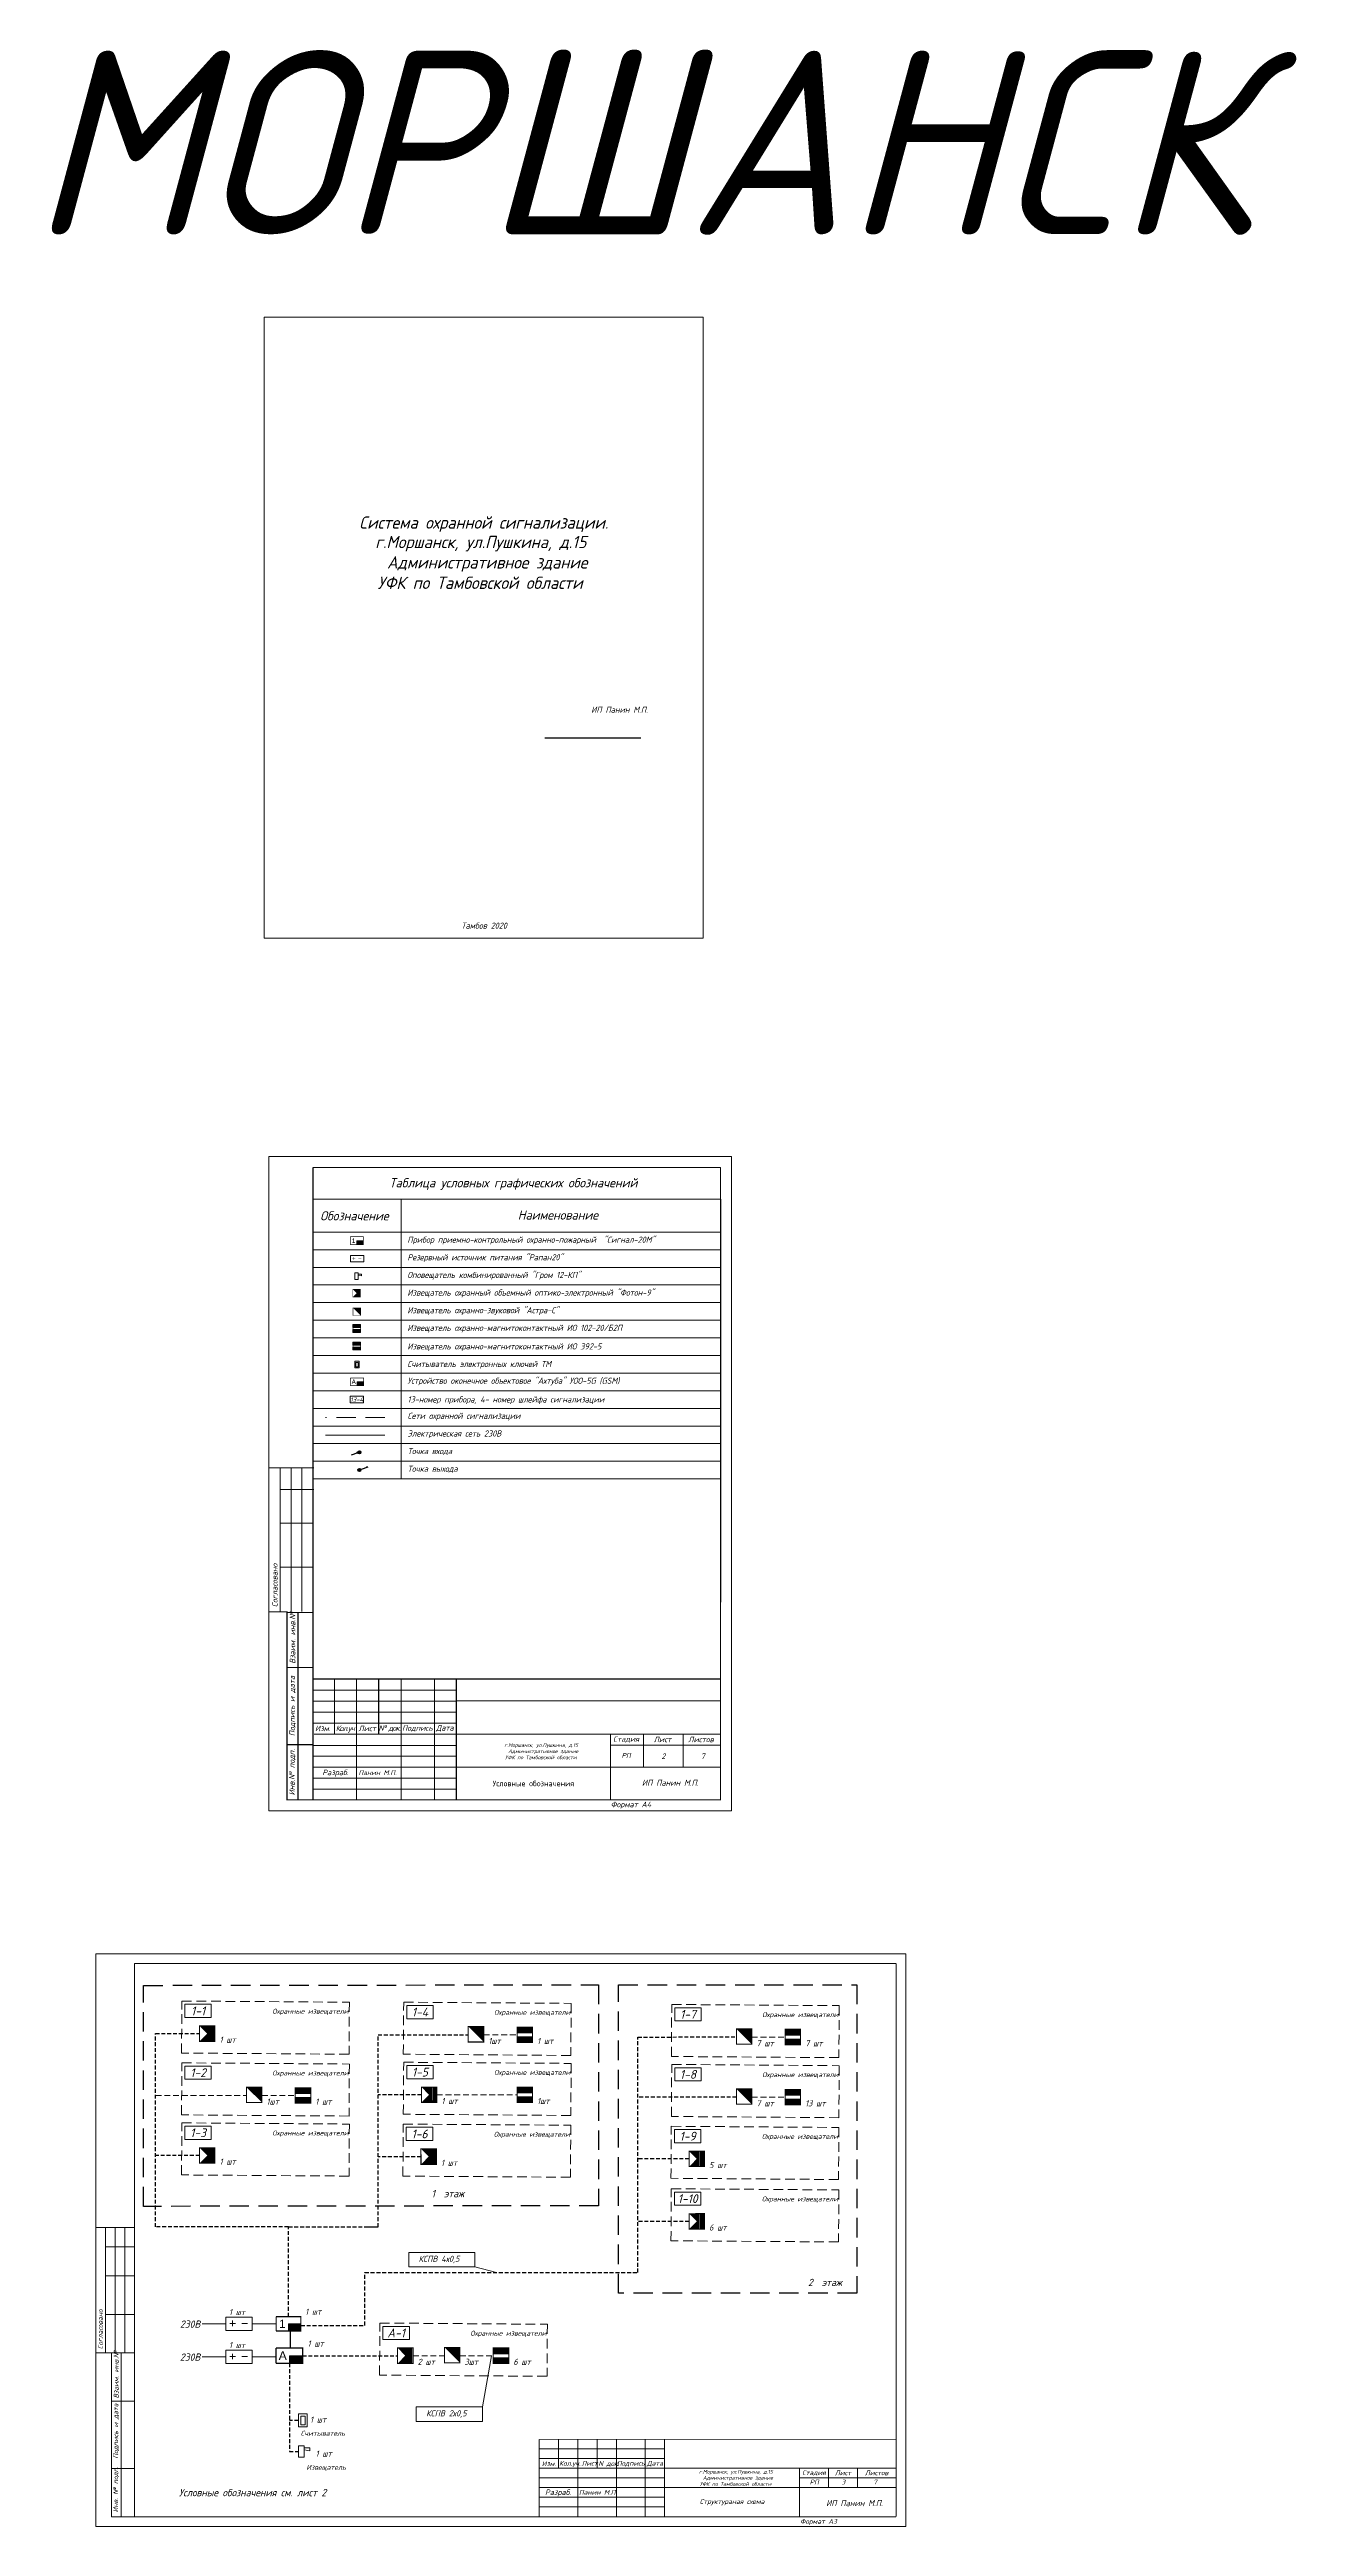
# Model space of a CAD drawing. Header units: inches. Extents: x -24 to 3888, y 393 to 1828.
# Drawn here: x 266.6 to 470.3, y 1390.5 to 1795.2 of the extents above; entities that cross this region are included whole.
import ezdxf

# ---------------------------------------------------------------- set-up
doc = ezdxf.new("R2010")
doc.units = ezdxf.units.IN
doc.header["$MEASUREMENT"] = 0
for name, pattern in [('Caddy_Solid', [0]), ('HIDDEN2', [4.7625, 3.175, -1.5875]), ('НЕВИДИМАЯ', [9.525, 6.35, -3.175])]:
    doc.linetypes.add(name, pattern=pattern)
doc.layers.get('0').transparency = 0.7
for name, color, linetype in [('BLK_12_THHN', 9, 'Continuous'), ('DESC', 7, 'Continuous'), ('LINK', 9, 'Continuous')]:
    doc.layers.add(name, color=color, linetype=linetype)
doc.styles.get("Standard").update_dxf_attribs({"font": 'GOST_Common Italic_0.ttf'})

# ---------------------------------------------------------------- blocks, each defined once
blk = doc.blocks.new('Объем')
at = {"const_width": 0.2}
blk.add_lwpolyline([(0, 0), (0, 3), (3, 3), (3, 0)], close=True, dxfattribs=at)
for points in [[(0.21, 2.94), (0.21, 0.09)], [(0.41, 2.94), (0.41, 0.09)], [(0.61, 2.94), (0.61, 0.09)], [(0.8, 2.94), (0.8, 0.09)], [(1.01, 2.94), (1.01, 0.09)], [(1.21, 2.94), (1.21, 0.09)], [(1.39, 1.52), (2.81, 2.97)], [(1.39, 2.94), (1.39, 0.09)], [(1.39, 1.48), (2.82, 0.03)], [(1.56, 2.93), (1.56, 1.76)], [(1.56, 0.09), (1.56, 1.25)], [(1.74, 0.06), (1.74, 1.05)], [(1.76, 2.94), (1.76, 1.94)], [(1.94, 2.95), (1.94, 2.15)], [(1.94, 0.06), (1.94, 0.87)], [(2.13, 2.93), (2.13, 2.33)], [(2.13, 0.05), (2.13, 0.66)], [(2.3, 2.93), (2.3, 2.52)], [(2.31, 0.06), (2.31, 0.48)], [(2.49, 2.94), (2.49, 2.7)], [(2.49, 0.07), (2.49, 0.29)]]:
    blk.add_lwpolyline(points, dxfattribs=at)
blk = doc.blocks.new('Звуковой')
blk.add_lwpolyline([(0.1, 2.9, 0, 4, 0), (1.5, 1.51, 4, 4, 0)], format="xyseb")
at = {"const_width": 0.2}
blk.add_lwpolyline([(0, 0), (0, 3), (3, 3), (3, 0)], close=True, dxfattribs=at)

msp = doc.modelspace()

# ---------------------------------------------------------------- hatches: boundary and pattern name
at = {"layer": 'BLK_12_THHN'}
h = msp.add_hatch(color=0, dxfattribs=at)
h.dxf.hatch_style = 1
h.paths.add_polyline_path([(317.48, 1565.99, 1), (316.98, 1565.99, 1)])
h = msp.add_hatch(color=0, dxfattribs=at)
h.dxf.hatch_style = 1
h.paths.add_polyline_path([(316.99, 1565.92), (316.82, 1565.86), (316.85, 1565.78)])
h.paths.add_polyline_path([(316.8, 1565.94), (316.82, 1565.86), (316.99, 1565.92)])
h = msp.add_hatch(color=0, dxfattribs=at)
h.dxf.hatch_style = 1
h.paths.add_polyline_path([(317.48, 1563.11, 1), (316.98, 1563.11, 1)])
h = msp.add_hatch(color=0, dxfattribs=at)
h.dxf.hatch_style = 1
h.paths.add_polyline_path([(318.63, 1563.58), (318.45, 1563.52), (318.48, 1563.44)])
h.paths.add_polyline_path([(318.43, 1563.6), (318.45, 1563.52), (318.63, 1563.58)])
at = {"layer": 'DESC', "lineweight": 15}
for points in [[(316.82, 1600.57), (316.82, 1599.94), (317.9, 1599.94), (317.9, 1600.57)], [(316.85, 1577.53), (316.85, 1576.9), (317.93, 1576.9), (317.93, 1577.53)], [(305.65, 1423.61), (305.65, 1422.43), (307.67, 1422.43), (307.67, 1423.61)], [(305.79, 1418.4), (305.79, 1417.14), (307.95, 1417.14), (307.95, 1418.4)]]:
    msp.add_hatch(color=0, dxfattribs=at).paths.add_polyline_path(points)
h = msp.add_hatch(color=0, dxfattribs=at)
h.dxf.hatch_style = 1
h.paths.add_polyline_path([(316.18, 1586.05), (316.18, 1585.59), (317.44, 1585.59), (317.44, 1586.05)])
h.paths.add_polyline_path([(317.44, 1586.38), (317.44, 1586.85), (316.18, 1586.85), (316.18, 1586.38)])
h = msp.add_hatch(color=0, dxfattribs=at)
h.dxf.hatch_style = 1
h.paths.add_polyline_path([(316.18, 1583.17), (316.18, 1582.71), (317.44, 1582.71), (317.44, 1583.17)])
h.paths.add_polyline_path([(317.44, 1583.5), (317.44, 1583.97), (316.18, 1583.97), (316.18, 1583.5)])
h = msp.add_hatch(color=0, dxfattribs=at)
h.dxf.hatch_style = 1
h.paths.add_polyline_path([(343, 1470.5), (343, 1469.56), (345.52, 1469.56), (345.52, 1470.5)])
h.paths.add_polyline_path([(345.52, 1471.15), (345.52, 1472.08), (343, 1472.08), (343, 1471.15)])
h = msp.add_hatch(color=0, dxfattribs=at)
h.dxf.hatch_style = 1
h.paths.add_polyline_path([(386.8, 1470.13), (386.8, 1469.2), (389.32, 1469.2), (389.32, 1470.13)])
h.paths.add_polyline_path([(389.32, 1470.78), (389.32, 1471.72), (386.8, 1471.72), (386.8, 1470.78)])
h = msp.add_hatch(color=0, dxfattribs=at)
h.dxf.hatch_style = 1
h.paths.add_polyline_path([(306.76, 1460.59), (306.76, 1459.65), (309.28, 1459.65), (309.28, 1460.59)])
h.paths.add_polyline_path([(309.28, 1461.24), (309.28, 1462.17), (306.76, 1462.17), (306.76, 1461.24)])
h = msp.add_hatch(color=0, dxfattribs=at)
h.dxf.hatch_style = 1
h.paths.add_polyline_path([(343, 1460.69), (343, 1459.76), (345.52, 1459.76), (345.52, 1460.69)])
h.paths.add_polyline_path([(345.52, 1461.34), (345.52, 1462.28), (343, 1462.28), (343, 1461.34)])
h = msp.add_hatch(color=0, dxfattribs=at)
h.dxf.hatch_style = 1
h.paths.add_polyline_path([(386.8, 1460.32), (386.8, 1459.39), (389.32, 1459.39), (389.32, 1460.32)])
h.paths.add_polyline_path([(389.32, 1460.97), (389.32, 1461.91), (386.8, 1461.91), (386.8, 1460.97)])
h = msp.add_hatch(color=0, dxfattribs=at)
h.dxf.hatch_style = 1
h.paths.add_polyline_path([(339.11, 1418.07), (339.11, 1417.14), (341.63, 1417.14), (341.63, 1418.07)])
h.paths.add_polyline_path([(341.63, 1418.72), (341.63, 1419.66), (339.11, 1419.66), (339.11, 1418.72)])

# ---------------------------------------------------------------- linework, layer by layer
at = {"layer": 'BLK_12_THHN', "color": 0}
for p, q in [((316.99, 1565.92), (315.88, 1565.54)), ((316.99, 1565.92), (316.8, 1565.94)), ((316.85, 1565.78), (316.8, 1565.94)), ((316.99, 1565.92), (316.85, 1565.78)), ((318.63, 1563.58), (317.51, 1563.2)), ((318.63, 1563.58), (318.43, 1563.6)), ((318.48, 1563.44), (318.43, 1563.6)), ((318.49, 1439.44), (320.28, 1439.44)), ((305.93, 1422.43), (305.93, 1419.66))]:
    msp.add_line(p, q, dxfattribs=at)
at = {"layer": 'BLK_12_THHN', "color": 0, "linetype": 'HIDDEN2', "ltscale": 0.2}
for p, q in [((283.94, 1439.44), (283.94, 1471.01)), ((283.94, 1471.01), (291.12, 1471.01)), ((320.28, 1439.44), (320.28, 1470.82)), ((320.28, 1470.82), (335.03, 1470.81)), ((362.72, 1470.45), (378.83, 1470.49)), ((362.72, 1431.98), (362.72, 1470.45)), ((327.36, 1461.01), (320.28, 1461.01)), ((378.83, 1460.65), (362.72, 1460.65)), ((291.12, 1451.11), (283.94, 1451.11)), ((327.3, 1450.91), (320.28, 1450.91)), ((371.1, 1450.55), (362.72, 1450.55)), ((305.65, 1439.44), (283.94, 1439.44)), ((305.65, 1424.79), (305.65, 1439.44)), ((305.65, 1439.44), (318.49, 1439.44)), ((371.1, 1440.34), (362.72, 1440.34)), ((318.12, 1423.35), (318.12, 1431.98)), ((318.12, 1431.98), (362.72, 1431.98)), ((307.67, 1423.35), (318.12, 1423.35)), ((305.79, 1417.14), (305.79, 1402.75)), ((307.95, 1418.4), (323.47, 1418.4)), ((307.28, 1407.83), (305.79, 1407.83)), ((305.79, 1402.75), (307.28, 1402.75))]:
    msp.add_line(p, q, dxfattribs=at)
at = {"layer": 'BLK_12_THHN', "color": 0, "linetype": 'HIDDEN2'}
for points in [[(281.97, 1478.9), (356.32, 1479), (356.32, 1442.89), (281.97, 1442.79)], [(359.56, 1479), (398.52, 1479), (398.52, 1428.6), (359.56, 1428.6)]]:
    msp.add_lwpolyline(points, close=True, dxfattribs=at)
at = {"layer": 'BLK_12_THHN', "color": 0}
for centre in [(317.23, 1565.99), (317.23, 1563.11)]:
    msp.add_circle(centre, 0.249, dxfattribs=at)
at = {"layer": 'DESC', "linetype": 'Caddy_Solid', "lineweight": 15}
for p, q in [((373.41, 1751.48), (301.66, 1751.48)), ((301.66, 1751.48), (301.66, 1650)), ((373.41, 1650), (373.41, 1751.48)), ((301.66, 1650), (373.41, 1650))]:
    msp.add_line(p, q, dxfattribs=at)
at = {"layer": 'DESC', "color": 0, "lineweight": 15}
for p, q in [((302.45, 1507.41), (302.45, 1614.33)), ((302.45, 1614.33), (378.05, 1614.33)), ((378.05, 1614.33), (378.05, 1507.41)), ((309.67, 1607.37), (376.27, 1607.37)), ((324.07, 1607.37), (324.07, 1561.65)), ((376.27, 1607.37), (376.27, 1584.69)), ((309.67, 1599.09), (376.27, 1599.09)), ((324.07, 1601.97), (376.27, 1601.97)), ((376.27, 1601.19), (376.27, 1600.71)), ((309.67, 1596.21), (376.27, 1596.21)), ((309.67, 1593.33), (376.27, 1593.33)), ((309.67, 1590.45), (376.27, 1590.45)), ((324.07, 1587.57), (376.27, 1587.57)), ((309.67, 1584.69), (376.27, 1584.69)), ((376.27, 1584.69), (376.27, 1541.49)), ((309.67, 1581.81), (376.27, 1581.81)), ((309.67, 1578.93), (376.27, 1578.93)), ((309.67, 1576.05), (376.27, 1576.05)), ((309.67, 1573.17), (376.27, 1573.17)), ((309.67, 1570.29), (376.27, 1570.29)), ((309.67, 1567.41), (376.27, 1567.41)), ((302.52, 1563.46), (309.78, 1563.46)), ((304.3, 1563.46), (304.3, 1539.96)), ((306.07, 1563.46), (306.07, 1539.96)), ((307.85, 1563.46), (307.85, 1539.96)), ((309.67, 1564.53), (376.27, 1564.53)), ((304.3, 1559.91), (309.78, 1559.91)), ((309.67, 1561.65), (376.27, 1561.65)), ((304.3, 1554.44), (309.65, 1554.44)), ((304.3, 1547.2), (309.65, 1547.2)), ((305.48, 1539.91), (302.53, 1539.91)), ((309.67, 1527.15), (333.07, 1527.15)), ((309.67, 1525.35), (333.07, 1525.35)), ((309.67, 1516.35), (333.07, 1516.35)), ((309.67, 1514.55), (333.07, 1514.55)), ((309.65, 1510.95), (333.07, 1510.95)), ((309.67, 1512.75), (333.07, 1512.75)), ((378.05, 1507.41), (302.45, 1507.41)), ((336.1, 1432.91), (339.61, 1431.98)), ((291.54, 1423.61), (295.42, 1423.61)), ((299.74, 1423.61), (303.63, 1423.61)), ((291.54, 1418.22), (295.42, 1418.22)), ((299.74, 1418.22), (303.63, 1418.22)), ((307.95, 1418.05), (307.95, 1418.05)), ((337.33, 1410.03), (338.82, 1418.4))]:
    msp.add_line(p, q, dxfattribs=at)
at = {"layer": 'DESC', "color": 0, "linetype": 'HIDDEN2', "lineweight": 15}
msp.add_line((321.41, 1571.66), (311.71, 1571.66), dxfattribs=at)
at = {"layer": 'DESC', "color": 0, "linetype": 'ByBlock', "lineweight": 15}
msp.add_line((321.41, 1568.78), (311.71, 1568.78), dxfattribs=at)
at = {"layer": 'DESC', "color": 0, "linetype": 'Continuous', "lineweight": 15}
for p, q in [((309.74, 1523.55), (333.1, 1523.55)), ((309.74, 1518.11), (333, 1518.11))]:
    msp.add_line(p, q, dxfattribs=at)
at = {"layer": 'DESC', "color": 7, "lineweight": 15}
for p, q in [((274.19, 1390.5), (274.19, 1484.05)), ((274.19, 1484.05), (406.49, 1484.05)), ((406.49, 1484.05), (406.49, 1390.5)), ((349.78, 1404.73), (349.78, 1400.01)), ((356.08, 1404.73), (356.08, 1400.01)), ((346.63, 1403.16), (367.1, 1403.16)), ((346.63, 1401.58), (367.1, 1401.58)), ((346.63, 1398.43), (367.1, 1398.43)), ((346.63, 1396.86), (367.1, 1396.86)), ((367.1, 1396.86), (404.9, 1396.86)), ((346.63, 1395.28), (367.1, 1395.28)), ((346.63, 1393.71), (367.1, 1393.71)), ((406.49, 1390.5), (274.19, 1390.5))]:
    msp.add_line(p, q, dxfattribs=at)
at = {"layer": 'DESC', "color": 0, "linetype": 'HIDDEN2', "lineweight": 15, "ltscale": 0.3}
for p, q in [((337.55, 1470.82), (343, 1470.82)), ((381.35, 1470.46), (386.8, 1470.46)), ((283.94, 1460.91), (298.79, 1460.91)), ((301.31, 1460.91), (306.76, 1460.91)), ((329.88, 1461.02), (343, 1461.02)), ((381.35, 1460.65), (386.8, 1460.65)), ((325.99, 1418.4), (331.14, 1418.4)), ((333.66, 1418.4), (339.11, 1418.4))]:
    msp.add_line(p, q, dxfattribs=at)
at = {"layer": 'DESC', "lineweight": 15}
for p, q in [((280.49, 1439.32), (274.19, 1439.32)), ((275.77, 1439.32), (275.77, 1418.85)), ((277.34, 1439.32), (277.34, 1418.85)), ((278.92, 1439.32), (278.92, 1418.85)), ((280.49, 1436.17), (275.77, 1436.17)), ((280.49, 1431.45), (275.77, 1431.45)), ((280.49, 1425.15), (275.77, 1425.15)), ((280.49, 1418.85), (274.19, 1418.85)), ((276.71, 1418.85), (276.71, 1392.07)), ((276.71, 1418.85), (280.49, 1418.85)), ((278.29, 1418.85), (278.29, 1392.07)), ((276.71, 1410.97), (280.49, 1410.97)), ((276.71, 1399.95), (280.49, 1399.95))]:
    msp.add_line(p, q, dxfattribs=at)
at = {"layer": 'DESC', "color": 0, "lineweight": 15}
msp.add_lwpolyline([(376.25, 1612.53, 0.18, 0.18, 0), (376.25, 1509.21, 0.18, 0.18, 0), (305.41, 1509.21, 0.18, 0.18, 0), (305.41, 1539.89, 0, 0, 0)], format="xyseb", dxfattribs=at)
for points, const_width in [([(309.65, 1509.21), (309.65, 1612.53)], 0.18), ([(309.65, 1612.53), (376.25, 1612.53)], 0.18), ([(315.74, 1601.2), (315.74, 1599.94)], 0.108), ([(315.74, 1601.2), (317.9, 1601.2), (317.9, 1599.94), (315.74, 1599.94)], 0.108), ([(316.18, 1586.85), (317.44, 1586.85), (317.44, 1585.59), (316.18, 1585.59), (316.18, 1586.85)], 0.084), ([(316.18, 1583.97), (317.44, 1583.97), (317.44, 1582.71), (316.18, 1582.71), (316.18, 1583.97)], 0.084), ([(315.77, 1578.16), (315.77, 1576.9)], 0.108), ([(315.77, 1578.16), (317.93, 1578.16), (317.93, 1576.9), (315.77, 1576.9)], 0.108), ([(305.33, 1539.83), (309.73, 1539.83)], 0.18), ([(307.21, 1509.23), (307.21, 1539.89)], 0.18), ([(305.41, 1530.83), (309.73, 1530.83)], 0.18), ([(309.67, 1528.95), (376.25, 1528.95)], 0.18), ([(316.76, 1528.95), (316.76, 1509.15)], 0.18), ([(324.07, 1528.95), (324.07, 1509.15)], 0.18), ([(329.5, 1528.9), (329.5, 1509.21)], 0.18), ([(333.07, 1528.95), (333.07, 1509.15)], 0.18), ([(309.67, 1521.75), (333.07, 1521.75)], 0.18), ([(333.08, 1525.38), (376.25, 1525.38)], 0.18), ([(305.41, 1518.23), (309.73, 1518.23)], 0.18), ([(333.07, 1518.15), (333.07, 1518.15)], 0.072), ([(358.27, 1519.92), (358.27, 1509.21)], 0.18), ([(358.27, 1518.15), (376.25, 1518.15)], 0.18), ([(363.67, 1519.92), (363.67, 1514.55)], 0.18), ([(333.07, 1514.55), (376.25, 1514.55)], 0.18), ([(343, 1472.08), (345.52, 1472.08), (345.52, 1469.56), (343, 1469.56), (343, 1472.08)], 0.168), ([(386.8, 1471.72), (389.32, 1471.72), (389.32, 1469.2), (386.8, 1469.2), (386.8, 1471.72)], 0.168), ([(306.76, 1462.17), (309.28, 1462.17), (309.28, 1459.65), (306.76, 1459.65), (306.76, 1462.17)], 0.168), ([(343, 1462.28), (345.52, 1462.28), (345.52, 1459.76), (343, 1459.76), (343, 1462.28)], 0.168), ([(386.8, 1461.91), (389.32, 1461.91), (389.32, 1459.39), (386.8, 1459.39), (386.8, 1461.91)], 0.168), ([(303.63, 1424.79), (303.63, 1422.43)], 0.202), ([(303.63, 1424.79), (307.67, 1424.79), (307.67, 1422.43), (303.63, 1422.43)], 0.202), ([(303.63, 1419.66), (303.63, 1417.14)], 0.216), ([(303.63, 1419.66), (307.95, 1419.66), (307.95, 1417.14), (303.63, 1417.14)], 0.216), ([(339.11, 1419.66), (341.63, 1419.66), (341.63, 1417.14), (339.11, 1417.14), (339.11, 1419.66)], 0.168)]:
    msp.add_lwpolyline(points, dxfattribs=dict(at, const_width=const_width))
for points in [[(324.07, 1601.97), (309.65, 1601.97)], [(317.9, 1600.57), (316.82, 1600.57)], [(316.82, 1600.57), (316.82, 1599.94)], [(316.82, 1599.94), (316.82, 1599.94)], [(316.49, 1595.29), (316.49, 1594.21), (317.03, 1594.21), (317.03, 1595.29), (316.49, 1595.29)], [(317.03, 1595.08), (317.57, 1595.08)], [(317.03, 1595.08), (317.03, 1594.9), (317.57, 1594.81)], [(317.57, 1595.08), (317.57, 1594.81)], [(324.07, 1587.57), (309.65, 1587.57)], [(316.5, 1580.86), (317.22, 1580.86), (317.22, 1579.78), (316.5, 1579.78), (316.5, 1580.86)], [(316.68, 1580.68), (317.04, 1580.68), (317.04, 1579.96), (316.68, 1579.96), (316.68, 1580.68)], [(315.73, 1575.15), (317.89, 1575.15), (317.89, 1574.07), (315.73, 1574.07), (315.73, 1575.15)], [(317.93, 1577.53), (316.85, 1577.53)], [(316.85, 1577.53), (316.85, 1576.9)], [(316.85, 1576.9), (316.85, 1576.9)], [(288.72, 1475.81), (293.04, 1475.81), (293.04, 1473.65), (288.72, 1473.65), (288.72, 1475.81)], [(324.96, 1475.61), (329.28, 1475.61), (329.28, 1473.45), (324.96, 1473.45), (324.96, 1475.61)], [(368.76, 1475.25), (373.08, 1475.25), (373.08, 1473.09), (368.76, 1473.09), (368.76, 1475.25)], [(288.72, 1465.71), (293.04, 1465.71), (293.04, 1463.55), (288.72, 1463.55), (288.72, 1465.71)], [(324.96, 1465.81), (329.28, 1465.81), (329.28, 1463.65), (324.96, 1463.65), (324.96, 1465.81)], [(368.76, 1465.44), (373.08, 1465.44), (373.08, 1463.28), (368.76, 1463.28), (368.76, 1465.44)], [(288.72, 1455.9), (293.04, 1455.9), (293.04, 1453.74), (288.72, 1453.74), (288.72, 1455.9)], [(324.9, 1455.71), (329.22, 1455.71), (329.22, 1453.55), (324.9, 1453.55), (324.9, 1455.71)], [(368.7, 1455.34), (373.02, 1455.34), (373.02, 1453.18), (368.7, 1453.18), (368.7, 1455.34)], [(368.7, 1445.13), (373.02, 1445.13), (373.02, 1442.97), (368.7, 1442.97), (368.7, 1445.13)], [(307.67, 1423.61), (305.65, 1423.61)], [(305.65, 1423.61), (305.65, 1422.43)], [(305.65, 1422.43), (305.65, 1422.43)], [(321.08, 1423.19), (325.4, 1423.19), (325.4, 1421.03), (321.08, 1421.03), (321.08, 1423.19)], [(307.95, 1418.4), (305.79, 1418.4)], [(305.79, 1418.4), (305.79, 1417.14)], [(305.79, 1417.14), (305.79, 1417.14)], [(307.28, 1408.91), (308.72, 1408.91), (308.72, 1406.75), (307.28, 1406.75), (307.28, 1408.91)], [(307.65, 1408.54), (308.37, 1408.54), (308.37, 1407.1), (307.65, 1407.1), (307.65, 1408.54)], [(307.28, 1403.68), (307.28, 1401.82), (308.22, 1401.82), (308.22, 1403.68), (307.28, 1403.68)], [(308.22, 1403.32), (309.15, 1403.32)], [(308.22, 1403.32), (308.22, 1403.01), (309.15, 1402.85)], [(309.15, 1403.32), (309.15, 1402.85)]]:
    msp.add_lwpolyline(points, dxfattribs=at)
for points in [[(315.78, 1597.09), (317.94, 1597.09), (317.94, 1598.17), (315.78, 1598.17)], [(316.18, 1586.85), (317.44, 1586.85), (317.44, 1586.38), (316.18, 1586.38)], [(317.44, 1585.59), (316.18, 1585.59), (316.18, 1586.05), (317.44, 1586.05)], [(316.18, 1583.97), (317.44, 1583.97), (317.44, 1583.5), (316.18, 1583.5)], [(317.44, 1582.71), (316.18, 1582.71), (316.18, 1583.17), (317.44, 1583.17)], [(343, 1472.08), (345.52, 1472.08), (345.52, 1471.15), (343, 1471.15)], [(345.52, 1469.56), (343, 1469.56), (343, 1470.5), (345.52, 1470.5)], [(386.8, 1471.72), (389.32, 1471.72), (389.32, 1470.78), (386.8, 1470.78)], [(389.32, 1469.2), (386.8, 1469.2), (386.8, 1470.13), (389.32, 1470.13)], [(306.76, 1462.17), (309.28, 1462.17), (309.28, 1461.24), (306.76, 1461.24)], [(343, 1462.28), (345.52, 1462.28), (345.52, 1461.34), (343, 1461.34)], [(386.8, 1461.91), (389.32, 1461.91), (389.32, 1460.97), (386.8, 1460.97)], [(309.28, 1459.65), (306.76, 1459.65), (306.76, 1460.59), (309.28, 1460.59)], [(345.52, 1459.76), (343, 1459.76), (343, 1460.69), (345.52, 1460.69)], [(389.32, 1459.39), (386.8, 1459.39), (386.8, 1460.32), (389.32, 1460.32)], [(325.29, 1435.27), (336.1, 1435.27), (336.1, 1432.91), (325.29, 1432.91)], [(295.42, 1422.53), (299.74, 1422.53), (299.74, 1424.69), (295.42, 1424.69)], [(295.42, 1417.14), (299.74, 1417.14), (299.74, 1419.3), (295.42, 1419.3)], [(339.11, 1419.66), (341.63, 1419.66), (341.63, 1418.72), (339.11, 1418.72)], [(341.63, 1417.14), (339.11, 1417.14), (339.11, 1418.07), (341.63, 1418.07)], [(326.52, 1410.03), (337.33, 1410.03), (337.33, 1407.66), (326.52, 1407.66)]]:
    msp.add_lwpolyline(points, close=True, dxfattribs=at)
at = {"layer": 'DESC', "color": 0, "linetype": 'НЕВИДИМАЯ', "lineweight": 15}
for points, const_width in [([(316.08, 1597.65), (316.57, 1597.65)], 0.072), ([(316.32, 1597.9), (316.32, 1597.42)], 0.072), ([(317.06, 1597.65), (317.55, 1597.65)], 0.072), ([(296.03, 1423.64), (297.01, 1423.64)], 0.144), ([(296.51, 1424.15), (296.51, 1423.17)], 0.144), ([(297.99, 1423.64), (298.96, 1423.64)], 0.144), ([(296.03, 1418.25), (297.01, 1418.25)], 0.144), ([(296.51, 1418.75), (296.51, 1417.78)], 0.144), ([(297.99, 1418.25), (298.96, 1418.25)], 0.144)]:
    msp.add_lwpolyline(points, dxfattribs=dict(at, const_width=const_width))
at = {"layer": 'DESC', "color": 0, "linetype": 'Continuous', "lineweight": 15, "const_width": 0.18}
for points in [[(313.15, 1520.04), (313.15, 1528.95)], [(320.39, 1519.94), (320.39, 1528.95)], [(309.8, 1519.94), (376.25, 1519.94)], [(370.13, 1519.94), (370.13, 1514.55)]]:
    msp.add_lwpolyline(points, dxfattribs=at)
at = {"layer": 'DESC', "color": 7, "lineweight": 15, "const_width": 0.158}
for points in [[(280.49, 1482.48), (280.49, 1392.07), (404.92, 1392.07)], [(404.92, 1482.48), (280.49, 1482.48)], [(404.92, 1392.07), (404.92, 1482.48)], [(346.63, 1404.73), (346.63, 1392.13)], [(346.63, 1404.73), (404.9, 1404.73)], [(352.93, 1404.73), (352.93, 1392.07)], [(359.23, 1404.73), (359.23, 1392.13)], [(363.95, 1404.73), (363.95, 1392.13)], [(367.1, 1404.73), (367.1, 1392.13)], [(346.63, 1400.01), (404.9, 1400.01)], [(389.15, 1392.07), (389.15, 1400.01)], [(389.15, 1398.43), (404.9, 1398.43)], [(393.88, 1396.86), (393.88, 1400.01)], [(398.6, 1396.86), (398.6, 1400.01)]]:
    msp.add_lwpolyline(points, dxfattribs=at)
at = {"layer": 'DESC', "color": 0, "linetype": 'HIDDEN2', "lineweight": 15, "ltscale": 0.5}
for points in [[(288.23, 1476.34), (315.6, 1476.15), (315.54, 1467.65), (288.17, 1467.84)], [(324.47, 1476.15), (351.84, 1475.96), (351.78, 1467.45), (324.41, 1467.65)], [(368.27, 1475.78), (395.64, 1475.59), (395.58, 1467.09), (368.21, 1467.28)], [(288.23, 1466.24), (315.6, 1466.05), (315.54, 1457.55), (288.17, 1457.74)], [(324.47, 1466.34), (351.84, 1466.15), (351.78, 1457.65), (324.41, 1457.84)], [(368.27, 1465.98), (395.64, 1465.78), (395.58, 1457.28), (368.21, 1457.48)], [(288.23, 1456.44), (315.6, 1456.24), (315.54, 1447.74), (288.17, 1447.93)], [(324.4, 1456.24), (351.77, 1456.05), (351.72, 1447.55), (324.35, 1447.74)], [(368.2, 1455.88), (395.57, 1455.68), (395.52, 1447.18), (368.14, 1447.38)], [(368.2, 1445.67), (395.57, 1445.48), (395.52, 1436.98), (368.14, 1437.17)], [(320.58, 1423.73), (347.95, 1423.53), (347.89, 1415.03), (320.52, 1415.22)]]:
    msp.add_lwpolyline(points, close=True, dxfattribs=at)
at = {"layer": 'DESC', "lineweight": 15, "const_width": 0.158}
msp.add_lwpolyline([(276.71, 1392.07), (280.49, 1392.07)], dxfattribs=at)
at = {"layer": 'LINK', "color": 0}
msp.add_line((347.54, 1682.71), (363.22, 1682.71), dxfattribs=at)

# ---------------------------------------------------------------- block references
at = {"layer": 'DESC', "color": 0, "lineweight": 15}
for name, p, xscale, yscale, zscale, rotation in [('Объем', (317.42, 1591.37), -0.4199760000000504, 0.4199760000000061, 0.4199760000000001, 0.05815664228504325), ('Звуковой', (316.18, 1589.6), 0.4199975999999516, 0.4199975999999516, 0.4199975999999516, 270), ('Звуковой', (335.03, 1472.17), 0.8399951999999031, 0.8399951999999031, 0.8399951999999031, 270), ('Звуковой', (378.83, 1471.8), 0.8399951999999031, 0.8399951999999031, 0.8399951999999031, 270), ('Объем', (293.64, 1469.75), -0.8399520000000995, 0.8399520000000122, 0.8399520000000001, 0.05815664228504325), ('Звуковой', (298.79, 1462.26), 0.8399951999999031, 0.8399951999999031, 0.8399951999999031, 270), ('Объем', (329.89, 1459.76), -0.8399520000000993, 0.8399520000000122, 0.8399520000000001, 0.05815664228504325), ('Звуковой', (378.83, 1461.99), 0.8399951999999031, 0.8399951999999031, 0.8399951999999031, 270), ('Объем', (293.64, 1449.85), -0.8399520000000994, 0.8399520000000122, 0.8399520000000001, 0.05815664228504325), ('Объем', (329.82, 1449.66), -0.8399520000000992, 0.8399520000000122, 0.8399520000000001, 0.05815664228504325), ('Объем', (373.62, 1449.29), -0.8399520000000991, 0.8399520000000122, 0.8399520000000001, 0.05815664228504325), ('Объем', (373.62, 1439.08), -0.839952000000099, 0.8399520000000122, 0.8399520000000001, 0.05815664228504325), ('Звуковой', (331.14, 1419.74), 0.8399951999999031, 0.8399951999999031, 0.8399951999999031, 270), ('Объем', (326, 1417.14), -0.8399520000000994, 0.8399520000000122, 0.8399520000000001, 0.05815664228504325)]:
    msp.add_blockref(name, p, dxfattribs=dict(at, xscale=xscale, yscale=yscale, zscale=zscale, rotation=rotation))

# ---------------------------------------------------------------- texts
at = {"layer": 'DESC', "color": 7, "lineweight": 15}
for s, p in [('РП', (360.07, 1516.07)), ('Кол.уч.', (349.87, 1400.42)), ('Лист', (353.52, 1400.41)), ('N док.', (356.29, 1400.39)), ('РП', (390.8, 1397.35)), ('3', (396, 1397.35)), ('7', (401.18, 1397.35))]:
    msp.add_text(s, height=0.787, dxfattribs=at).set_placement(p)
at = {"layer": 'DESC', "insert": (263.42, 1794.98), "char_height": 30, "attachment_point": 1}
msp.add_mtext_dynamic_manual_height_columns('МОРШАНСК', width=202.8632, gutter_width=1, heights=[0], dxfattribs=at)
at = {"layer": 'DESC', "color": 0, "lineweight": 15, "attachment_point": 1}
for s, width, heights, insert, char_height in [('Система охранной сигнализации.', 59.1919, [0], (317.21, 1718.9), 2), ('\\pi11.46033;г.Моршанск, ул.Пушкина, д.15\\P\\pi12.16336; Административное здание \\P\\pi11.84291;УФК по Тамбовской области', 59.1919, [0], (308.37, 1715.72), 2), ('\\pi4.80835;ИП Панин М.П.', 17.9743, [1.74], (350.3, 1687.82), 1), ('Тамбов 2020', 59.1919, [0], (333.89, 1652.54), 1), ('Таблица условных графических обозначений', 45.6025, [0.959], (322.13, 1610.78), 1.5), ('Обозначение', 14.4, [0], (310.83, 1605.38), 1.5), ('Наименование', 14.4, [0], (343.11, 1605.51), 1.5), ('Прибор приемно-контрольный охранно-пожарный  "Сигнал-20М"', 49.91, [0], (325.07, 1601.23), 1), ('Резервный источник питания "Рапан20"', 49.91, [0], (325.07, 1598.35), 1), ('Оповещатель комбинированный "Гром 12-КП"', 49.91, [0], (325.07, 1595.47), 1), ('Извещатель охранный объемный оптико-электронный "Фотон-9"', 49.91, [0], (325.07, 1592.59), 1), ('Извещатель охранно-звуковой "Астра-С"', 49.91, [0], (325.07, 1589.71), 1), ('Извещатель охранно-магнитоконтактный ИО 102-20/Б2П', 49.91, [0], (325.07, 1586.83), 1), ('Извещатель охранно-магнитоконтактный ИО 392-5', 49.91, [0], (325.07, 1583.8), 1), ('Устройство оконечное объектовое "Ахтуба" УОО-5G (GSM)', 49.91, [0], (325.1, 1578.19), 1), ('Считыватель электронных ключей ТМ', 49.91, [0], (325.07, 1580.92), 1), ('13-номер прибора, 4- номер шлейфа сигнализации', 49.91, [0], (325.1, 1575.13), 1), ('Сети охранной сигнализации', 49.91, [0], (325.11, 1572.45), 1), ('Электрическая сеть 230В', 49.91, [0], (325.11, 1569.57), 1), ('Точка входа', 49.91, [0], (325.11, 1566.69), 1), ('Точка выхода', 49.91, [0], (325.11, 1563.81), 1), ('\\pi24.15526;г.Моршанск, ул.Пушкина, д.15\\P\\pi24.36617; Административное здание \\P\\pi24.27003;УФК по Тамбовской области', 59.1919, [0], (316.76, 1518.45), 0.6), ('\\pi4.80835;ИП Панин М.П.', 17.9743, [1.74], (358.58, 1512.5), 1), ('\\pt2.4;Охранные извещатели', 15.8242, [1.22], (303.01, 1475.08), 0.8), ('\\pt2.4;Охранные извещатели', 15.8242, [1.22], (339.25, 1474.89), 0.8), ('\\pt2.4;Охранные извещатели', 15.8242, [1.22], (383.05, 1474.52), 0.8), ('1 шт ', 6.4521, [0], (294.39, 1470.51), 1), ('1шт ', 6.4521, [0], (338.3, 1470.31), 1), ('1 шт ', 6.4521, [0], (346.27, 1470.31), 1), ('7 шт ', 6.4521, [0], (382.1, 1469.95), 1), ('7 шт ', 6.4521, [0], (390.07, 1469.95), 1), ('\\pt2.4;Охранные извещатели', 15.8242, [1.22], (303.01, 1464.98), 0.8), ('\\pt2.4;Охранные извещатели', 15.8242, [1.22], (339.25, 1465.08), 0.8), ('\\pt2.4;Охранные извещатели', 15.8242, [1.22], (383.05, 1464.72), 0.8), ('1шт ', 6.4521, [0], (302.06, 1460.41), 1), ('1 шт ', 6.4521, [0], (310.03, 1460.41), 1), ('1 шт ', 6.4521, [0], (330.64, 1460.51), 1), ('1шт ', 6.4521, [0], (346.27, 1460.51), 1), ('7 шт ', 6.4521, [0], (382.1, 1460.14), 1), ('13 шт ', 6.4521, [0], (390.07, 1460.14), 1), ('\\pt2.4;Охранные извещатели', 15.8242, [1.22], (303.01, 1455.18), 0.8), ('\\pt2.4;Охранные извещатели', 15.8242, [1.22], (339.19, 1454.98), 0.8), ('\\pt2.4;Охранные извещатели', 15.8242, [1.22], (382.99, 1454.62), 0.8), ('1 шт ', 6.4521, [0], (294.39, 1450.6), 1), ('1 шт ', 6.4521, [0], (330.57, 1450.41), 1), ('5 шт ', 6.4521, [0], (374.37, 1450.04), 1), ('1  этаж', 37.2731, [2.89], (329.02, 1445.48), 1.2), ('\\pt2.4;Охранные извещатели', 15.8242, [1.22], (382.99, 1444.41), 0.8), ('6 шт ', 6.4521, [0], (374.37, 1439.84), 1), ('КСПВ 4х0,5 ', 9.1713, [1.06], (326.91, 1434.72), 1), ('2  этаж', 37.2731, [2.89], (390.53, 1430.96), 1.2), ('1 шт ', 6.4521, [0], (295.92, 1426.02), 1), ('1 шт ', 6.4521, [0], (308.37, 1426.08), 1), ('230В', 0.7525, [0], (287.91, 1424.15), 1.2), ('1 шт ', 6.4521, [0], (295.92, 1420.63), 1), ('1 шт ', 6.4521, [0], (308.77, 1420.87), 1), ('\\pt2.4;Охранные извещатели', 15.8242, [1.22], (335.36, 1422.47), 0.8), ('230В', 0.7525, [0], (287.91, 1418.76), 1.2), ('2 шт ', 6.4521, [0], (326.75, 1417.89), 1), ('3шт ', 6.4521, [1], (334.41, 1417.89), 1), ('6 шт ', 6.4521, [0], (342.38, 1417.89), 1), ('1 шт ', 6.4521, [0], (309.17, 1408.46), 1), ('КСПВ 2х0,5 ', 9.1713, [1.06], (328.14, 1409.48), 1), ('Считыватель', 15.8242, [1.22], (307.65, 1406.12), 0.8), ('Извещатель', 15.8242, [1.22], (308.56, 1400.55), 0.8), ('1 шт ', 6.4521, [0], (310.08, 1402.89), 1), ('Условные обозначения см. лист 2', 37.2731, [2.89], (287.75, 1396.63), 1.2), ('\\pi24.15526;г.Моршанск, ул.Пушкина, д.15\\P\\pi24.36617; Административное здание \\P\\pi24.27003;УФК по Тамбовской области', 59.1919, [0], (348.57, 1399.74), 0.6)]:
    msp.add_mtext_dynamic_manual_height_columns(s, width=width, gutter_width=1, heights=heights, dxfattribs=dict(at, insert=insert, char_height=char_height))
at = {"layer": 'DESC', "color": 0, "lineweight": 15}
for s, insert, char_height, width, attachment_point in [('{\\fArial|b0|i0|c204|p34;1}', (316.28, 1600.57), 0.72, 1.08, 5), ('{\\fArial|b0|i0|c204|p34;А}', (316.31, 1577.53), 0.72, 1.08, 5), ('13-4', (316.81, 1574.61), 0.72, 2.16, 5), ('Изм.', (311.25, 1520.88), 0.9, 3.4805, 5), ('{\\T0.85;Кол.уч}', (314.89, 1520.78), 0.9, 3.6119, 5), ('Лист', (318.51, 1520.88), 0.9, 3.6273, 5), ('{\\T0.85;№ док.}', (322.16, 1520.88), 0.9, 3.6803, 5), ('Подпись', (326.7, 1520.88), 0.9, 5.4, 5), ('Дата', (331.2, 1520.88), 0.9, 3.6, 5), ('Стадия', (360.81, 1519.08), 0.9, 5.4, 5), ('Лист', (366.75, 1519.08), 0.9, 6.48, 5), ('Листов', (373.04, 1519.08), 0.9, 6.0943, 5), ('Разраб.', (313.32, 1513.57), 0.9, 7.0924, 5), ('2', (366.9, 1516.35), 0.9, 6.4543, 5), ('7', (373.35, 1516.35), 0.9, 6.4543, 5), ('{\\fGOST Common|b0|i0|c204|p34;Условные обозначения }', (345.67, 1511.88), 0.9, 25.2, 5), ('Формат А4', (358.3, 1508.33), 0.9, 9.0683, 4), ('1-1', (290.88, 1474.73), 1.44, 4.32, 5), ('1-4', (327.12, 1474.53), 1.44, 4.32, 5), ('1-7', (370.92, 1474.17), 1.44, 4.32, 5), ('1-2', (290.88, 1464.63), 1.44, 4.32, 5), ('1-5', (327.12, 1464.73), 1.44, 4.32, 5), ('1-8', (370.92, 1464.36), 1.44, 4.32, 5), ('1-3', (290.88, 1454.82), 1.44, 4.32, 5), ('1-6', (327.06, 1454.63), 1.44, 4.32, 5), ('1-9', (370.86, 1454.26), 1.44, 4.32, 5), ('1-10', (370.86, 1444.05), 1.44, 4.32, 5), ('{\\fArial|b0|i0|c204|p34;1}', (304.64, 1423.61), 1.347, 2.0205, 5), ('A-1', (323.24, 1422.11), 1.44, 4.32, 5), ('{\\fArial|b0|i0|c204|p34;A}', (304.71, 1418.4), 1.44, 2.16, 5), ('Разраб.', (349.7, 1395.97), 0.9, 7.0924, 5), ('Стадия', (391.51, 1399.22), 0.787, 4.725, 5), ('Лист', (396.24, 1399.26), 0.787, 5.67, 5), ('Листов', (401.74, 1399.26), 0.787, 5.3325, 5)]:
    msp.add_mtext(s, dxfattribs=dict(at, insert=insert, char_height=char_height, width=width, attachment_point=attachment_point))
at = {"layer": 'DESC', "color": 0, "lineweight": 15, "char_height": 0.9, "rotation": 90}
for s, insert, width, attachment_point in [('Cогласовано', (302.96, 1540.67), 10.814, 1), (' Взаим. инв.№', (306.31, 1530.83), 16.5013, 4), ('Подпись и дата', (306.31, 1524.53), 12.6, 5), ('Инв.№ подп.', (306.28, 1513.73), 9, 5)]:
    msp.add_mtext(s, dxfattribs=dict(at, insert=insert, width=width, attachment_point=attachment_point))
at = {"layer": 'DESC', "lineweight": 15, "attachment_point": 5}
for s, insert, char_height, width in [('Панин М.П.', (320.2, 1513.64), 0.787, 6.3), ('Изм.', (348.19, 1400.74), 0.787, 3.15), ('Подпись', (361.58, 1400.74), 0.787, 4.725), ('Дата', (365.52, 1400.74), 0.787, 3.15), ('Панин М.П.', (356.22, 1396.07), 0.787, 6.3), ('Структураная схема', (378.13, 1394.46), 0.7875, 22.05)]:
    msp.add_mtext(s, dxfattribs=dict(at, insert=insert, char_height=char_height, width=width))
at = {"layer": 'DESC', "lineweight": 15, "char_height": 0.7875, "attachment_point": 1, "rotation": 90}
for s, insert, width in [('Cогласовано', (274.53, 1419.43), 9.4622), ('Взаим. инв.№', (277.1, 1411.42), 14.4387), ('Подпись и дата', (277.04, 1401.57), 11.3549), ('Инв. № подп.', (277.03, 1392.8), 13.2391)]:
    msp.add_mtext(s, dxfattribs=dict(at, insert=insert, width=width))
at = {"layer": 'DESC', "lineweight": 15, "insert": (388.68, 1394.81), "char_height": 1, "attachment_point": 1}
msp.add_mtext_dynamic_manual_height_columns('\\pi4.80835;ИП Панин М.П.', width=17.9743, gutter_width=1, heights=[1.74], dxfattribs=at)
at = {"layer": 'DESC', "linetype": 'НЕВИДИМАЯ', "lineweight": 15, "insert": (389.25, 1391.71), "char_height": 0.787, "width": 9.1777, "attachment_point": 1}
msp.add_mtext('Формат А3', dxfattribs=at)

doc.saveas('drawing.dxf')
